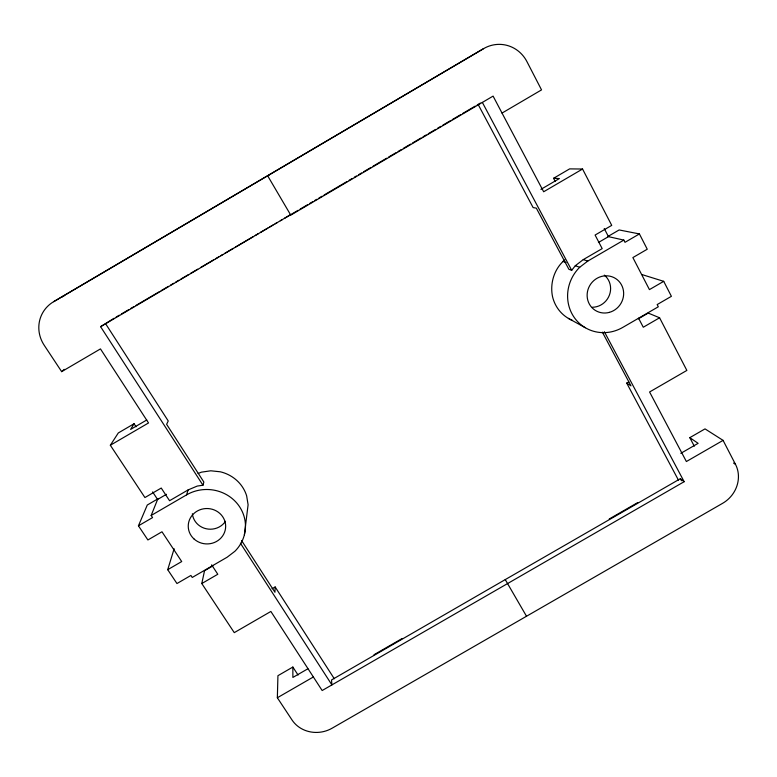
<?xml version="1.0" encoding="UTF-8"?>
<svg xmlns="http://www.w3.org/2000/svg" width="777" height="777" viewBox="0 0 777 777"><rect width="100%" height="100%" fill="white"/><g stroke="black" fill="none" stroke-linecap="round" stroke-linejoin="round"><path stroke-width="1.17" d="M694.288 446.183L689.811 437.655L705.021 428.885L723.076 440.374L735.498 464.364A29.72 27.36 -42.7 0 1 722.571 503.341L332.08 728.224A29.39 26.991 -11 0 1 292.045 720.017L277.35 697.756L277.933 675.689L292.851 667.054L298.067 675.048M272.047 588.752L275.155 586.956L274.951 592.268L241.569 540.52M298.077 210.314L100.592 326.68L202.972 485.227L197.251 486.062L188.131 489.908L169.561 500.718L161.247 488.043L144.93 497.552L110.334 445.25L118.298 432.954L134.081 423.737L136.062 426.758M244.386 534.79L248.096 504.759L246.649 495.852A36.383 34.577 2.8 0 0 220.28 471.794L210.781 470.794L201.34 472.173L198.067 473.552M604.351 331.711L684.158 481.701L322.164 690.53L270.872 611.45L234.265 632.643L201.787 583.537L204.545 570.726L212.82 565.918M202.972 485.227L203.856 482.041L166.618 424.32L168.24 420.969L105.517 323.591M167.715 569.687L181.711 561.557L161.975 531.779L147.892 539.966L138.442 525.806L152.574 517.589L151.165 515.472L186.548 494.881A38.617 36.548 2.1 0 1 236.8 503.078A38.617 36.548 2.1 0 1 234.897 551.281L227.127 557.226L192.24 577.457L190.909 575.446L176.962 583.537L167.715 569.687L174.135 548.727M186.548 494.881L188.131 489.908M151.165 515.472L157.585 499.465L166.453 494.298M138.442 525.806L147.28 505.021L158.547 498.465M134.081 423.737L130.623 429.409L146.766 419.978M564.811 259.897C554.292 268.599 549.757 283.333 552.525 296.6A36.752 35.062 -56.7 0 0 572.464 320.435M478.127 104.439L533.129 207.585L536.324 208.139L568.881 269.279L571.697 270.328L575.301 265.724L583.274 259.605L602.185 248.611L595.095 235.052L611.732 225.369L582.556 169.027L569.638 168.881L553.564 178.292L555.234 181.468M582.556 169.027L543.657 191.764L502.029 113.073L541.54 89.889L526.923 61.597A33.469 31.847 -83.8 0 0 483.547 48.669L53.681 301.67A33.081 31.342 27.4 0 0 44.211 345.26L61.665 371.649L64.229 369.347M100.592 326.68L114.064 318.269M579.691 267.278L587.791 261.062L623.834 240.093L624.99 242.327L639.413 233.935L647.251 249.223L632.876 257.575L649.436 289.617L663.713 281.332L671.396 296.319L657.167 304.574L658.304 306.789L622.775 327.399A39.025 37.092 -55.9 0 1 574.485 317.822A39.025 37.092 -55.9 0 1 579.691 267.278L575.301 265.724M483.547 48.669L53.681 301.67M300.165 209.091L307.449 204.798M309.537 203.574L312.665 201.738M314.743 200.515L316.831 199.291M318.91 198.057L322.037 196.222M324.116 194.998L347.037 181.517M349.116 180.293L352.243 178.448M354.331 177.224L356.41 176M358.498 174.776L361.616 172.941M363.704 171.707L370.998 167.424M373.077 166.2L386.616 158.226M388.704 157.003L395.998 152.71M398.077 151.486L401.204 149.65M403.292 148.426L410.577 144.133M412.665 142.91L420.998 138.005M423.077 136.781L426.204 134.945M428.292 133.722L435.576 129.429M437.665 128.205L440.792 126.36M442.871 125.136L450.165 120.853M452.243 119.619L460.576 114.724M462.665 113.5L475.165 106.138M477.243 104.914L480.371 103.079M116.161 317.035L119.299 315.2M121.387 313.976L128.71 309.683M130.798 308.45L133.935 306.614M136.024 305.39L159.032 291.89M161.121 290.666L168.444 286.373M170.532 285.149L173.669 283.304M175.757 282.08L178.895 280.235M180.992 279.011L188.306 274.718M190.404 273.494L197.717 269.201M200.855 267.356L213.403 259.994M215.501 258.77L218.638 256.925M220.726 255.701L222.814 254.477M224.912 253.253L233.275 248.339M235.363 247.115L253.147 236.684M255.235 235.46L258.372 233.624M260.46 232.391L267.783 228.098M269.872 226.874L273.009 225.039M275.097 223.805L277.195 222.581M280.332 220.736L282.42 219.512M284.508 218.288L290.783 214.607M61.665 371.649L100.466 348.902L148.524 422.95L110.334 445.25M540.899 189.355L559.382 178.564L553.564 178.292M607.643 236.645L619.133 229.953L639.413 233.935M598.426 242.492L608.459 236.645L623.834 240.093M638.344 318.813L648.222 313.082L659.586 317.783L686.858 370.425L649.582 391.987L686.382 461.538L723.076 440.374M659.586 317.783L643.278 327.234L638.548 318.182M201.787 583.537L217.793 574.261L211.626 564.85M678.535 480.303L626.709 383.1L628.748 381.915M680.817 453.321L698.125 443.337L689.811 437.655M307.906 668.774L292.88 677.437L292.851 667.054M277.35 697.756L313.384 676.961M609.246 518.978L637.781 502.544M373.98 654.749L402.224 638.471M684.158 481.701L680.399 478.681L505.254 579.593L331.517 679.962L331.905 684.896L240.414 543.21M268.803 175.417L267.715 175.884L290.763 215.132L493.094 96.105L502.029 113.073M642.229 274.65L663.713 281.332M583.274 259.605L587.791 261.062M562.907 261.354L566.083 262.48M568.385 318.385L585.314 327.729M626.709 383.1L630.973 385.858L602.369 332.158M733.556 463.053L735.498 464.364M152.613 491.909L157.585 499.465M275.155 586.956L334.295 678.758M526.447 616.142L505.254 579.593M482.362 102.418L571.697 270.328M680.399 478.681L681.497 480.73M604.244 228.545L608.459 236.645M604.312 275.126A18.153 17.298 -56.4 0 1 609.44 295.027A18.153 17.298 -56.4 0 1 592.385 307.255M225.466 521.309A17.968 17.055 2.6 0 1 206.128 528.739A17.968 17.055 2.6 0 1 192.375 513.743M62.442 296.804A31.566 29.973 28 0 1 64.442 295.513M609.323 312.383A18.901 17.968 -55.9 0 0 618.871 281.225A18.901 17.968 -55.9 0 0 587.975 289.646A18.901 17.968 -55.9 0 0 609.323 312.383M194.095 539.034A18.706 17.696 2.1 0 0 225.145 530.409A18.706 17.696 2.1 0 0 201.631 509.236A18.706 17.696 2.1 0 0 194.095 539.034"/></g></svg>
